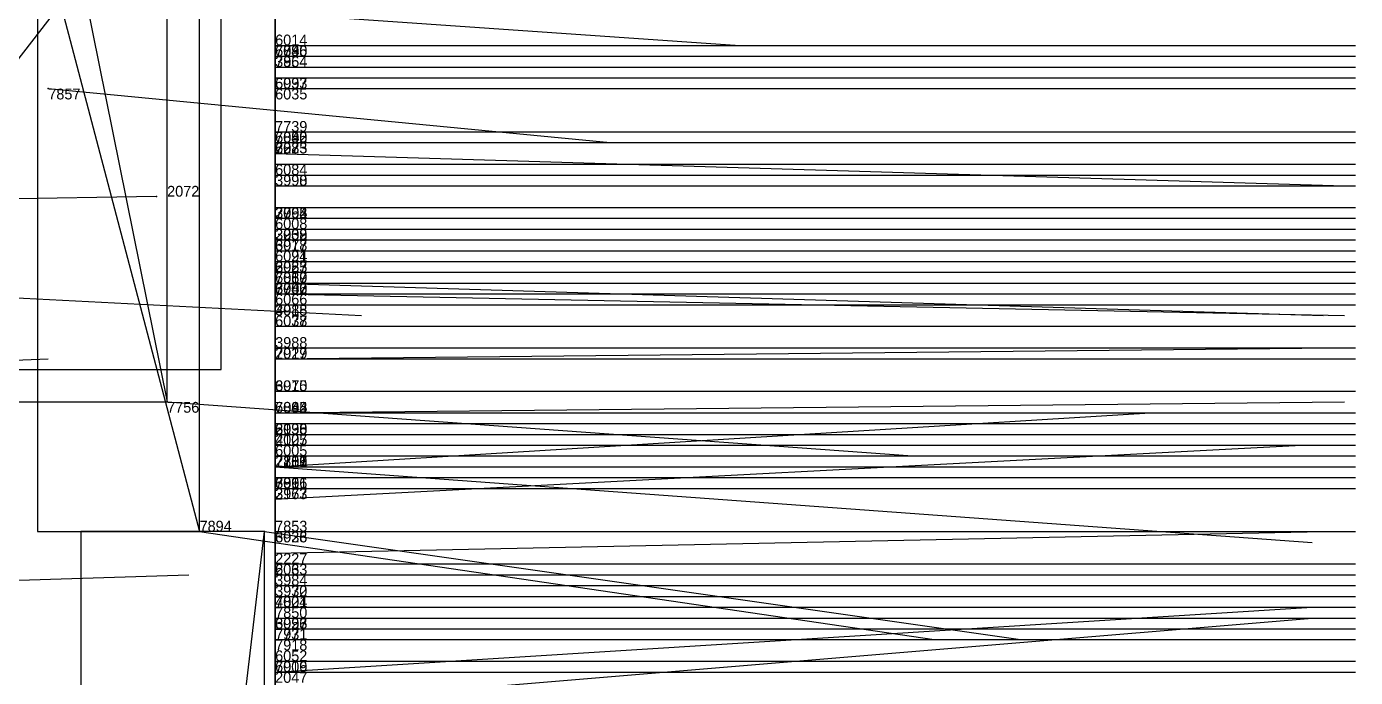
# Model space of a CAD drawing. Extents: x -0.07 to 1.1, y -0.07 to 1.1.
# Drawn here: x 0.977 to 1.1, y 0.5345 to 0.5947 of the extents above; entities that cross this region are included whole.
import ezdxf

# ---------------------------------------------------------------- set-up
doc = ezdxf.new("R2010")
doc.units = 0
for name, color, linetype in [('Clients', 3, 'CONTINUOUS'), ('Facilities', 3, 'CONTINUOUS'), ('Facilities_lines', 3, 'CONTINUOUS'), ('Min_max_boxes', 1, 'CONTINUOUS'), ('Normals', 1, 'CONTINUOUS'), ('Source_points', 5, 'CONTINUOUS'), ('Text', 3, 'CONTINUOUS')]:
    doc.layers.add(name, color=color, linetype=linetype)

msp = doc.modelspace()

# ---------------------------------------------------------------- linework, layer by layer
at = {"layer": 'Clients', "color": 5}
for p in [(1, 0.593, 0.672), (1, 0.593, 0.73), (1, 0.592, 0.793), (1, 0.592, 0.896), (1, 0.591, 0.286), (1, 0.59, 0.621), (1, 0.59, 0.54), (1, 0.589, 0.689), (1, 0.585, 0.596), (1, 0.585, 0.709), (1, 0.585, 0.831), (1, 0.585, 0.838), (1, 0.584, 0.129), (1, 0.584, 0.637), (1, 0.584, 0.84), (1, 0.582, 0.61), (1, 0.581, 0.441), (1, 0.58, 0.361), (1, 0.578, 0.183), (1, 0.577, 0.351), (1, 0.577, 0.798), (1, 0.576, 0.214), (1, 0.576, 0.258), (1, 0.576, 0.593), (1, 0.575, 0.581), (1, 0.575, 0.483), (1, 0.574, 0.599), (1, 0.573, 0.17), (1, 0.573, 0.675), (1, 0.572, 0.275), (1, 0.572, 0.509), (1, 0.572, 0.875), (1, 0.572, 0.794), (1, 0.571, 0.612), (1, 0.571, 0.537), (1, 0.571, 0.563), (1, 0.57, 0.685), (1, 0.57, 0.479), (1, 0.569, 0.387), (1, 0.569, 0.407), (1, 0.567, 0.569), (1, 0.567, 0.567), (1, 0.565, 0.299), (1, 0.564, 0.792), (1, 0.561, 0.34), (1, 0.561, 0.519), (0.99, 0.56, 1), (1, 0.559, 0.529), (1, 0.559, 0.513), (1, 0.559, 0.93), (1, 0.558, 0.208), (1, 0.557, 0.174), (1, 0.557, 0.372), (1, 0.557, 0.422), (1, 0.557, 0.752), (1, 0.556, 0.133), (1, 0.555, 0.662), (1, 0.554, 0.209), (1, 0.554, 0.231), (1, 0.554, 0.863), (1, 0.553, 0.6), (1, 0.552, 0.304), (1, 0.552, 0.458), (1, 0.552, 0.875), (0.993, 0.548, 1), (0.999, 0.548, 1), (1, 0.548, 0.47), (1, 0.548, 0.544), (1, 0.545, 0.677), (1, 0.544, 0.229), (1, 0.544, 0.462), (1, 0.543, 0.375), (1, 0.542, 0.288), (1, 0.542, 0.785), (1, 0.541, 0.426), (1, 0.54, 0.585), (1, 0.54, 0.717), (1, 0.54, 0.889), (1, 0.539, 0.37), (1, 0.538, 0.863), (1, 0.538, 0.853), (1, 0.536, 0.742), (1, 0.535, 0.518), (1, 0.535, 0.898)]:
    msp.add_point(p, dxfattribs=at)
at = {"layer": 'Facilities', "color": 3}
for p in [(1, 0.593, 0.933), (0.979, 0.589, 1), (1, 0.583, 0.944), (0.989, 0.579), (1, 0.575, 0.068), (1, 0.571, 0.97), (1, 0.57, 0.938), (1, 0.564, 0.073), (1, 0.554, 0.023), (1, 0.554, 0.965), (1, 0.551, 0.052), (1, 0.546, 0.067), (1, 0.539, 0.94), (1, 0.535, 0.071)]:
    msp.add_point(p, dxfattribs=at)
at = {"layer": 'Facilities_lines', "color": 3}
for p, q in [((1, 0.564, 0.073), (1, 0.671, 0.045)), ((1, 0.575, 0.068), (1, 0.659, 0.043)), ((0.971, 0.654, 1), (0.99, 0.56, 1)), ((1, 0.638, 0.602), (1, 0.54, 0.585)), ((1, 0.638, 0.602), (1, 0.576, 0.593)), ((1, 0.638, 0.602), (1, 0.575, 0.581)), ((1, 0.638, 0.602), (1, 0.574, 0.599)), ((1, 0.638, 0.602), (1, 0.59, 0.621)), ((1, 0.638, 0.602), (1, 0.555, 0.662)), ((1, 0.638, 0.602), (1, 0.589, 0.689)), ((1, 0.638, 0.602), (1, 0.567, 0.569)), ((1, 0.638, 0.602), (1, 0.593, 0.672)), ((1, 0.638, 0.602), (1, 0.585, 0.596)), ((1, 0.638, 0.602), (1, 0.571, 0.612)), ((1, 0.638, 0.602), (1, 0.57, 0.685)), ((1, 0.638, 0.602), (1, 0.514, 0.496)), ((1, 0.638, 0.602), (1, 0.51, 0.484)), ((1, 0.638, 0.602), (1, 0.575, 0.483)), ((1, 0.638, 0.602), (1, 0.57, 0.479)), ((1, 0.638, 0.602), (1, 0.552, 0.458)), ((1, 0.638, 0.602), (1, 0.548, 0.47)), ((1, 0.638, 0.602), (1, 0.544, 0.462)), ((1, 0.638, 0.602), (1, 0.534, 0.471)), ((1, 0.638, 0.602), (1, 0.535, 0.518)), ((1, 0.638, 0.602), (1, 0.561, 0.519)), ((1, 0.638, 0.602), (1, 0.571, 0.537)), ((1, 0.638, 0.602), (1, 0.572, 0.509)), ((1, 0.638, 0.602), (1, 0.548, 0.544)), ((1, 0.638, 0.602), (1, 0.59, 0.54)), ((1, 0.638, 0.602), (1, 0.559, 0.529)), ((1, 0.638, 0.602), (1, 0.571, 0.563)), ((1, 0.638, 0.602), (1, 0.559, 0.513)), ((1, 0.638, 0.602), (1, 0.584, 0.637)), ((1, 0.638, 0.602), (1, 0.567, 0.567)), ((1, 0.638, 0.602), (1, 0.582, 0.61)), ((1, 0.638, 0.602), (1, 0.553, 0.6)), ((1, 0.638, 0.602), (1, 0.585, 0.709)), ((1, 0.638, 0.602), (1, 0.573, 0.675)), ((1, 0.618, 0.406), (1, 0.552, 0.304)), ((1, 0.618, 0.406), (1, 0.565, 0.299)), ((1, 0.618, 0.406), (1, 0.542, 0.288)), ((1, 0.618, 0.406), (1, 0.531, 0.358)), ((1, 0.618, 0.406), (1, 0.543, 0.375)), ((1, 0.618, 0.406), (1, 0.561, 0.34)), ((1, 0.618, 0.406), (1, 0.569, 0.387)), ((1, 0.618, 0.406), (1, 0.58, 0.361)), ((1, 0.618, 0.406), (1, 0.577, 0.351)), ((1, 0.618, 0.406), (1, 0.557, 0.372)), ((1, 0.618, 0.406), (1, 0.539, 0.37)), ((1, 0.618, 0.406), (1, 0.581, 0.441)), ((1, 0.618, 0.406), (1, 0.557, 0.422)), ((1, 0.618, 0.406), (1, 0.569, 0.407)), ((0.954, 0.563, 1), (0.995, 0.616, 1)), ((1, 0.612, 0.875), (1, 0.593, 0.73)), ((1, 0.612, 0.875), (1, 0.592, 0.793)), ((1, 0.612, 0.875), (1, 0.592, 0.896)), ((1, 0.612, 0.875), (1, 0.572, 0.875)), ((0.978, 0.605, 1), (0.993, 0.548, 1)), ((1, 0.603, 0.153), (1, 0.544, 0.229)), ((1, 0.603, 0.153), (1, 0.557, 0.174)), ((1, 0.603, 0.153), (1, 0.576, 0.214)), ((1, 0.603, 0.153), (1, 0.578, 0.183)), ((1, 0.603, 0.153), (1, 0.573, 0.17)), ((1, 0.603, 0.153), (1, 0.554, 0.209)), ((1, 0.603, 0.153), (1, 0.556, 0.133)), ((1, 0.603, 0.153), (1, 0.558, 0.208)), ((1, 0.603, 0.153), (1, 0.554, 0.231)), ((1, 0.603, 0.153), (1, 0.584, 0.129)), ((1, 0.603, 0.153), (1, 0.576, 0.258)), ((1, 0.603, 0.153), (1, 0.591, 0.286)), ((1, 0.603, 0.153), (1, 0.572, 0.275)), ((1, 0.529, 0.842), (1, 0.585, 0.831)), ((1, 0.529, 0.842), (1, 0.585, 0.838)), ((1, 0.529, 0.842), (1, 0.584, 0.84)), ((1, 0.529, 0.842), (1, 0.577, 0.798)), ((1, 0.529, 0.842), (1, 0.572, 0.794)), ((1, 0.57, 0.938), (1, 0.559, 0.93)), ((1, 0.529, 0.842), (1, 0.564, 0.792)), ((1, 0.529, 0.842), (1, 0.557, 0.752)), ((1, 0.529, 0.842), (1, 0.554, 0.863)), ((1, 0.529, 0.842), (1, 0.552, 0.875)), ((0.982, 0.404, 1), (0.999, 0.548, 1)), ((1, 0.529, 0.842), (1, 0.545, 0.677)), ((1, 0.529, 0.842), (1, 0.542, 0.785)), ((1, 0.412, 0.4), (1, 0.541, 0.426)), ((1, 0.529, 0.842), (1, 0.54, 0.717)), ((1, 0.529, 0.842), (1, 0.54, 0.889)), ((1, 0.529, 0.842), (1, 0.538, 0.863)), ((1, 0.529, 0.842), (1, 0.538, 0.853)), ((1, 0.529, 0.842), (1, 0.536, 0.742)), ((1, 0.529, 0.842), (1, 0.535, 0.898))]:
    msp.add_line(p, q, dxfattribs=at)
at = {"layer": 'Min_max_boxes', "color": 1}
for p, q in [((1, 0.51, 0.436), (1, 0.772, 0.436)), ((1, 0.772, 0.436), (1, 0.51, 0.436)), ((1, 0.51, 0.733), (1, 0.772, 0.733)), ((1, 0.772, 0.733), (1, 0.51, 0.733)), ((1, 0.531, 0.261), (1, 0.746, 0.261)), ((1, 0.746, 0.261), (1, 0.531, 0.261)), ((1, 0.531, 0.459), (1, 0.746, 0.459)), ((1, 0.746, 0.459), (1, 0.531, 0.459)), ((1, 0.564, 0.045), (1, 0.671, 0.045)), ((1, 0.671, 0.045), (1, 0.564, 0.045)), ((1, 0.564, 0.073), (1, 0.671, 0.073)), ((1, 0.671, 0.073), (1, 0.564, 0.073)), ((1, 0.544, 0.115), (1, 0.667, 0.115)), ((1, 0.667, 0.115), (1, 0.544, 0.115)), ((1, 0.544, 0.286), (1, 0.667, 0.286)), ((1, 0.667, 0.286), (1, 0.544, 0.286)), ((1, 0.572, 0.728), (1, 0.664, 0.728)), ((1, 0.664, 0.728), (1, 0.572, 0.728)), ((1, 0.572, 0.913), (1, 0.664, 0.913)), ((1, 0.664, 0.913), (1, 0.572, 0.913)), ((1, 0.575, 0.043), (1, 0.659, 0.043)), ((1, 0.659, 0.043), (1, 0.575, 0.043)), ((1, 0.575, 0.068), (1, 0.659, 0.068)), ((1, 0.659, 0.068), (1, 0.575, 0.068)), ((0.99, 0.56, 1), (0.99, 0.654, 1)), ((0.99, 0.56, 1), (0.99, 0.654, 1)), ((0.995, 0.563, 1), (0.995, 0.616, 1)), ((0.995, 0.563, 1), (0.995, 0.616, 1)), ((0.978, 0.605, 1), (0.978, 0.548, 1)), ((0.978, 0.605, 1), (0.978, 0.548, 1)), ((0.993, 0.548, 1), (0.993, 0.605, 1)), ((0.993, 0.548, 1), (0.993, 0.605, 1)), ((1, 0.466, 0.676), (1, 0.585, 0.676)), ((1, 0.585, 0.676), (1, 0.585, 0.676)), ((1, 0.585, 0.676), (1, 0.466, 0.676)), ((1, 0.466, 0.898), (1, 0.585, 0.898)), ((1, 0.585, 0.898), (1, 0.585, 0.898)), ((1, 0.585, 0.898), (1, 0.466, 0.898)), ((1, 0.585, 0.676), (1, 0.585, 0.898)), ((1, 0.585, 0.676), (1, 0.585, 0.898)), ((1, 0.575, 0.043), (1, 0.575, 0.043)), ((1, 0.575, 0.068), (1, 0.575, 0.068)), ((1, 0.575, 0.043), (1, 0.575, 0.068)), ((1, 0.575, 0.043), (1, 0.575, 0.068)), ((1, 0.572, 0.728), (1, 0.572, 0.728)), ((1, 0.572, 0.913), (1, 0.572, 0.913)), ((1, 0.572, 0.728), (1, 0.572, 0.913)), ((1, 0.572, 0.728), (1, 0.572, 0.913)), ((1, 0.559, 0.93), (1, 0.57, 0.93)), ((1, 0.57, 0.93), (1, 0.57, 0.93)), ((1, 0.57, 0.93), (1, 0.559, 0.93)), ((1, 0.559, 0.938), (1, 0.57, 0.938)), ((1, 0.57, 0.938), (1, 0.57, 0.938)), ((1, 0.57, 0.938), (1, 0.559, 0.938)), ((1, 0.57, 0.93), (1, 0.57, 0.938)), ((1, 0.57, 0.93), (1, 0.57, 0.938)), ((1, 0.564, 0.045), (1, 0.564, 0.045)), ((1, 0.564, 0.073), (1, 0.564, 0.073)), ((1, 0.564, 0.045), (1, 0.564, 0.073)), ((1, 0.564, 0.045), (1, 0.564, 0.073)), ((0.954, 0.563, 1), (0.995, 0.563, 1)), ((0.954, 0.563, 1), (0.995, 0.563, 1)), ((0.995, 0.563, 1), (0.995, 0.563, 1)), ((0.971, 0.56, 1), (0.99, 0.56, 1)), ((0.971, 0.56, 1), (0.99, 0.56, 1)), ((0.99, 0.56, 1), (0.99, 0.56, 1)), ((1, 0.559, 0.93), (1, 0.559, 0.93)), ((1, 0.559, 0.938), (1, 0.559, 0.938)), ((1, 0.559, 0.93), (1, 0.559, 0.938)), ((1, 0.559, 0.93), (1, 0.559, 0.938)), ((0.978, 0.548, 1), (0.993, 0.548, 1)), ((0.978, 0.548, 1), (0.993, 0.548, 1)), ((0.978, 0.548, 1), (0.978, 0.548, 1)), ((0.999, 0.548, 1), (0.982, 0.548, 1)), ((0.982, 0.548, 1), (0.982, 0.404, 1)), ((0.999, 0.548, 1), (0.982, 0.548, 1)), ((0.982, 0.548, 1), (0.982, 0.404, 1)), ((0.982, 0.548, 1), (0.982, 0.548, 1)), ((0.993, 0.548, 1), (0.993, 0.548, 1)), ((0.999, 0.404, 1), (0.999, 0.548, 1)), ((0.999, 0.404, 1), (0.999, 0.548, 1)), ((0.999, 0.548, 1), (0.999, 0.548, 1)), ((1, 0.544, 0.115), (1, 0.544, 0.115)), ((1, 0.544, 0.286), (1, 0.544, 0.286)), ((1, 0.544, 0.115), (1, 0.544, 0.286)), ((1, 0.544, 0.115), (1, 0.544, 0.286)), ((1, 0.264, 0.253), (1, 0.541, 0.253)), ((1, 0.541, 0.253), (1, 0.541, 0.253)), ((1, 0.541, 0.253), (1, 0.264, 0.253)), ((1, 0.264, 0.473), (1, 0.541, 0.473)), ((1, 0.541, 0.473), (1, 0.541, 0.473)), ((1, 0.541, 0.473), (1, 0.264, 0.473)), ((1, 0.541, 0.253), (1, 0.541, 0.473)), ((1, 0.541, 0.253), (1, 0.541, 0.473))]:
    msp.add_line(p, q, dxfattribs=at)
at = {"layer": 'Normals', "color": 1}
for p, q in [((0.985, 0.597, 1), (1.043, 0.593, 1.081)), ((1, 0.593, 0.73), (1.1, 0.593, 0.73)), ((1, 0.593, 0.672), (1.1, 0.593, 0.672)), ((1, 0.593, 0.933), (1.1, 0.593, 0.941)), ((1, 0.592, 0.793), (1.1, 0.592, 0.793)), ((1, 0.592, 0.896), (1.1, 0.592, 0.896)), ((1, 0.591, 0.286), (1.1, 0.591, 0.286)), ((1, 0.59, 0.621), (1.1, 0.59, 0.621)), ((1, 0.59, 0.54), (1.1, 0.59, 0.54)), ((0.979, 0.589, 1), (1.031, 0.584, 1.085)), ((1, 0.589, 0.689), (1.1, 0.589, 0.689)), ((1, 0.585, 0.596), (1.1, 0.585, 0.596)), ((1, 0.585, 0.709), (1.1, 0.585, 0.709)), ((1, 0.585, 0.838), (1.1, 0.585, 0.838)), ((1, 0.585, 0.831), (1.1, 0.585, 0.831)), ((1, 0.584, 0.129), (1.1, 0.584, 0.129)), ((1, 0.584, 0.637), (1.1, 0.584, 0.637)), ((1, 0.584, 0.84), (1.1, 0.584, 0.84)), ((1, 0.583, 0.944), (1.099, 0.58, 0.958)), ((1, 0.582, 0.61), (1.1, 0.582, 0.61)), ((1, 0.581, 0.441), (1.1, 0.581, 0.441)), ((1, 0.58, 0.361), (1.1, 0.58, 0.361)), ((0.989, 0.579), (0.929, 0.578, 0.08)), ((1, 0.578, 0.183), (1.1, 0.578, 0.183)), ((1, 0.577, 0.351), (1.1, 0.577, 0.351)), ((1, 0.577, 0.798), (1.1, 0.577, 0.798)), ((1, 0.576, 0.214), (1.1, 0.576, 0.214)), ((1, 0.576, 0.258), (1.1, 0.576, 0.258)), ((1, 0.576, 0.593), (1.1, 0.576, 0.593)), ((1, 0.575, 0.068), (1.098, 0.575, 0.047)), ((1, 0.575, 0.483), (1.1, 0.575, 0.483)), ((1, 0.575, 0.581), (1.1, 0.575, 0.581)), ((1, 0.574, 0.599), (1.1, 0.574, 0.599)), ((1, 0.573, 0.17), (1.1, 0.573, 0.17)), ((1, 0.573, 0.675), (1.1, 0.573, 0.675)), ((1, 0.572, 0.275), (1.1, 0.572, 0.275)), ((1, 0.572, 0.509), (1.1, 0.572, 0.509)), ((1, 0.572, 0.875), (1.1, 0.572, 0.875)), ((1, 0.572, 0.794), (1.1, 0.572, 0.794)), ((1, 0.571, 0.537), (1.1, 0.571, 0.537)), ((1, 0.571, 0.563), (1.1, 0.571, 0.563)), ((1, 0.571, 0.612), (1.1, 0.571, 0.612)), ((1, 0.571, 0.97), (1.097, 0.568, 0.996)), ((0.969, 0.57, 1), (1.008, 0.568, 1.092)), ((1, 0.57, 0.479), (1.1, 0.57, 0.479)), ((1, 0.57, 0.685), (1.1, 0.57, 0.685)), ((1, 0.57, 0.938), (1.099, 0.568, 0.95)), ((1, 0.569, 0.387), (1.1, 0.569, 0.387)), ((1, 0.569, 0.407), (1.1, 0.569, 0.407)), ((1, 0.567, 0.569), (1.1, 0.567, 0.569)), ((1, 0.567, 0.567), (1.1, 0.567, 0.567)), ((1, 0.564, 0.073), (1.098, 0.565, 0.055)), ((1, 0.565, 0.299), (1.1, 0.565, 0.299)), ((0.954, 0.563, 1), (0.979, 0.564, 1.097)), ((1, 0.564, 0.792), (1.1, 0.564, 0.792)), ((1, 0.561, 0.34), (1.1, 0.561, 0.34)), ((1, 0.561, 0.519), (1.1, 0.561, 0.519)), ((0.99, 0.56, 1), (1.059, 0.555, 1.072)), ((1, 0.559, 0.93), (1.099, 0.56, 0.942)), ((1, 0.554, 0.023), (1.081, 0.559, -0.036)), ((1, 0.559, 0.529), (1.1, 0.559, 0.529)), ((1, 0.559, 0.513), (1.1, 0.559, 0.513)), ((1, 0.558, 0.208), (1.1, 0.558, 0.208)), ((1, 0.557, 0.174), (1.1, 0.557, 0.174)), ((1, 0.557, 0.372), (1.1, 0.557, 0.372)), ((1, 0.557, 0.422), (1.1, 0.557, 0.422)), ((1, 0.557, 0.752), (1.1, 0.557, 0.752)), ((1, 0.556, 0.133), (1.1, 0.556, 0.133)), ((1, 0.551, 0.052), (1.095, 0.556, 0.022)), ((1, 0.555, 0.662), (1.1, 0.555, 0.662)), ((1, 0.554, 0.209), (1.1, 0.554, 0.209)), ((1, 0.554, 0.231), (1.1, 0.554, 0.231)), ((1, 0.554, 0.863), (1.1, 0.554, 0.863)), ((1, 0.554, 0.965), (1.096, 0.547, 0.991)), ((1, 0.553, 0.6), (1.1, 0.553, 0.6)), ((1, 0.552, 0.458), (1.1, 0.552, 0.458)), ((1, 0.552, 0.304), (1.1, 0.552, 0.304)), ((1, 0.552, 0.875), (1.1, 0.552, 0.875)), ((0.993, 0.548, 1), (1.061, 0.538, 1.072)), ((0.999, 0.548, 1), (1.069, 0.538, 1.071)), ((1, 0.546, 0.067), (1.097, 0.548, 0.041)), ((1, 0.548, 0.47), (1.1, 0.548, 0.47)), ((1, 0.548, 0.544), (1.1, 0.548, 0.544)), ((1, 0.545, 0.677), (1.1, 0.545, 0.677)), ((0.96, 0.543, 1), (0.992, 0.544, 1.095)), ((1, 0.544, 0.229), (1.1, 0.544, 0.229)), ((1, 0.544, 0.462), (1.1, 0.544, 0.462)), ((1, 0.543, 0.375), (1.1, 0.543, 0.375)), ((1, 0.542, 0.288), (1.1, 0.542, 0.288)), ((1, 0.542, 0.785), (1.1, 0.542, 0.785)), ((1, 0.535, 0.071), (1.096, 0.541, 0.044)), ((1, 0.541, 0.426), (1.1, 0.541, 0.426)), ((1, 0.532, 0.057), (1.096, 0.54, 0.031)), ((1, 0.54, 0.585), (1.1, 0.54, 0.585)), ((1, 0.54, 0.717), (1.1, 0.54, 0.717)), ((1, 0.54, 0.889), (1.1, 0.54, 0.889)), ((1, 0.539, 0.37), (1.1, 0.539, 0.37)), ((1, 0.539, 0.94), (1.098, 0.539, 0.958)), ((1, 0.538, 0.863), (1.1, 0.538, 0.863)), ((1, 0.538, 0.853), (1.1, 0.538, 0.853)), ((1, 0.536, 0.742), (1.1, 0.536, 0.742)), ((1, 0.535, 0.518), (1.1, 0.535, 0.518)), ((1, 0.535, 0.898), (1.1, 0.535, 0.898))]:
    msp.add_line(p, q, dxfattribs=at)
at = {"layer": 'Source_points', "color": 5}
for p in [(1, 0.593, 0.73), (1, 0.593, 0.672), (1, 0.593, 0.933), (1, 0.592, 0.793), (1, 0.592, 0.896), (1, 0.591, 0.286), (1, 0.59, 0.621), (1, 0.59, 0.54), (0.979, 0.589, 1), (1, 0.589, 0.689), (1, 0.585, 0.596), (1, 0.585, 0.709), (1, 0.585, 0.838), (1, 0.585, 0.831), (1, 0.584, 0.129), (1, 0.584, 0.637), (1, 0.584, 0.84), (1, 0.583, 0.944), (1, 0.582, 0.61), (1, 0.581, 0.441), (1, 0.58, 0.361), (0.989, 0.579), (1, 0.578, 0.183), (1, 0.577, 0.351), (1, 0.577, 0.798), (1, 0.576, 0.214), (1, 0.576, 0.258), (1, 0.576, 0.593), (1, 0.575, 0.068), (1, 0.575, 0.483), (1, 0.575, 0.581), (1, 0.574, 0.599), (1, 0.573, 0.17), (1, 0.573, 0.675), (1, 0.572, 0.275), (1, 0.572, 0.509), (1, 0.572, 0.875), (1, 0.572, 0.794), (1, 0.571, 0.537), (1, 0.571, 0.563), (1, 0.571, 0.612), (1, 0.571, 0.97), (1, 0.57, 0.479), (1, 0.57, 0.685), (1, 0.57, 0.938), (1, 0.569, 0.387), (1, 0.569, 0.407), (1, 0.567, 0.569), (1, 0.567, 0.567), (1, 0.565, 0.299), (1, 0.564, 0.073), (1, 0.564, 0.792), (1, 0.561, 0.34), (1, 0.561, 0.519), (0.99, 0.56, 1), (1, 0.559, 0.529), (1, 0.559, 0.513), (1, 0.559, 0.93), (1, 0.558, 0.208), (1, 0.557, 0.174), (1, 0.557, 0.372), (1, 0.557, 0.422), (1, 0.557, 0.752), (1, 0.556, 0.133), (1, 0.555, 0.662), (1, 0.554, 0.209), (1, 0.554, 0.023), (1, 0.554, 0.231), (1, 0.554, 0.863), (1, 0.554, 0.965), (1, 0.553, 0.6), (1, 0.552, 0.458), (1, 0.552, 0.304), (1, 0.552, 0.875), (1, 0.551, 0.052), (0.993, 0.548, 1), (0.999, 0.548, 1), (1, 0.548, 0.47), (1, 0.548, 0.544), (1, 0.546, 0.067), (1, 0.545, 0.677), (1, 0.544, 0.229), (1, 0.544, 0.462), (1, 0.543, 0.375), (1, 0.542, 0.288), (1, 0.542, 0.785), (1, 0.541, 0.426), (1, 0.54, 0.585), (1, 0.54, 0.717), (1, 0.54, 0.889), (1, 0.539, 0.37), (1, 0.539, 0.94), (1, 0.538, 0.863), (1, 0.538, 0.853), (1, 0.536, 0.742), (1, 0.535, 0.071), (1, 0.535, 0.518), (1, 0.535, 0.898)]:
    msp.add_point(p, dxfattribs=at)

# ---------------------------------------------------------------- texts
at = {"layer": 'Text', "color": 3}
for s, p in [('6014', (1, 0.593, 0.73)), ('6046', (1, 0.592, 0.672)), ('7790', (1, 0.592, 0.793)), ('7835', (1, 0.592, 0.933)), ('3954', (1, 0.591, 0.286)), ('7864', (1, 0.591, 0.896)), ('5997', (1, 0.589, 0.621)), ('6033', (1, 0.589, 0.54)), ('7857', (0.979, 0.588, 1)), ('6035', (1, 0.588, 0.689)), ('7739', (1, 0.585, 0.838)), ('6055', (1, 0.584, 0.596)), ('6092', (1, 0.584, 0.709)), ('7840', (1, 0.584, 0.84)), ('7852', (1, 0.584, 0.831)), ('2225', (1, 0.583, 0.129)), ('6073', (1, 0.583, 0.637)), ('7883', (1, 0.583, 0.944)), ('6084', (1, 0.581, 0.61)), ('3990', (1, 0.58, 0.361)), ('3998', (1, 0.58, 0.441)), ('2072', (0.99, 0.579)), ('3992', (1, 0.577, 0.351)), ('2065', (1, 0.577, 0.183)), ('7764', (1, 0.577, 0.798)), ('6008', (1, 0.576, 0.593)), ('3939', (1, 0.575, 0.258)), ('2052', (1, 0.575, 0.214)), ('2208', (1, 0.575, 0.068)), ('3977', (1, 0.574, 0.483)), ('6018', (1, 0.574, 0.581)), ('6021', (1, 0.573, 0.599)), ('6094', (1, 0.573, 0.675)), ('3957', (1, 0.572, 0.275)), ('2083', (1, 0.572, 0.17)), ('6025', (1, 0.572, 0.509)), ('6017', (1, 0.571, 0.537)), ('6059', (1, 0.571, 0.612)), ('7867', (1, 0.571, 0.875)), ('7880', (1, 0.571, 0.794)), ('3980', (1, 0.57, 0.479)), ('6047', (1, 0.57, 0.563)), ('7742', (1, 0.57, 0.97)), ('7906', (1, 0.57, 0.938)), ('6066', (1, 0.569, 0.685)), ('4018', (1, 0.568, 0.407)), ('3985', (1, 0.568, 0.387)), ('6038', (1, 0.567, 0.569)), ('6077', (1, 0.567, 0.567)), ('3988', (1, 0.565, 0.299)), ('2029', (1, 0.564, 0.073)), ('7917', (1, 0.564, 0.792)), ('3975', (1, 0.561, 0.34)), ('6010', (1, 0.561, 0.519)), ('7756', (0.99, 0.559, 1)), ('6045', (1, 0.559, 0.529)), ('6064', (1, 0.559, 0.513)), ('7892', (1, 0.559, 0.93)), ('3995', (1, 0.557, 0.372)), ('2036', (1, 0.557, 0.174)), ('2138', (1, 0.557, 0.208)), ('6030', (1, 0.557, 0.752)), ('4005', (1, 0.556, 0.422)), ('2127', (1, 0.556, 0.133)), ('6005', (1, 0.555, 0.662)), ('2101', (1, 0.554, 0.209)), ('2116', (1, 0.554, 0.023)), ('2219', (1, 0.554, 0.231)), ('7787', (1, 0.554, 0.863)), ('7855', (1, 0.554, 0.965)), ('3961', (1, 0.552, 0.458)), ('6091', (1, 0.552, 0.6)), ('7816', (1, 0.552, 0.875)), ('3973', (1, 0.551, 0.304)), ('2167', (1, 0.551, 0.052)), ('7894', (0.993, 0.548, 1)), ('7853', (1, 0.548, 1)), ('3936', (1, 0.547, 0.47)), ('6028', (1, 0.547, 0.544)), ('2227', (1, 0.545, 0.067)), ('2033', (1, 0.544, 0.229)), ('6063', (1, 0.544, 0.677)), ('3984', (1, 0.543, 0.462)), ('3932', (1, 0.542, 0.288)), ('3970', (1, 0.542, 0.375)), ('4004', (1, 0.541, 0.426)), ('7821', (1, 0.541, 0.785)), ('7850', (1, 0.54, 0.889)), ('3997', (1, 0.539, 0.37)), ('6023', (1, 0.539, 0.585)), ('6056', (1, 0.539, 0.717)), ('7931', (1, 0.538, 0.94)), ('7771', (1, 0.538, 0.863)), ('7918', (1, 0.537, 0.853)), ('6052', (1, 0.536, 0.742)), ('6006', (1, 0.535, 0.518)), ('7919', (1, 0.535, 0.898)), ('2047', (1, 0.534, 0.071))]:
    msp.add_text(s, height=0.001, dxfattribs=at).set_placement(p)

doc.saveas('drawing.dxf')
